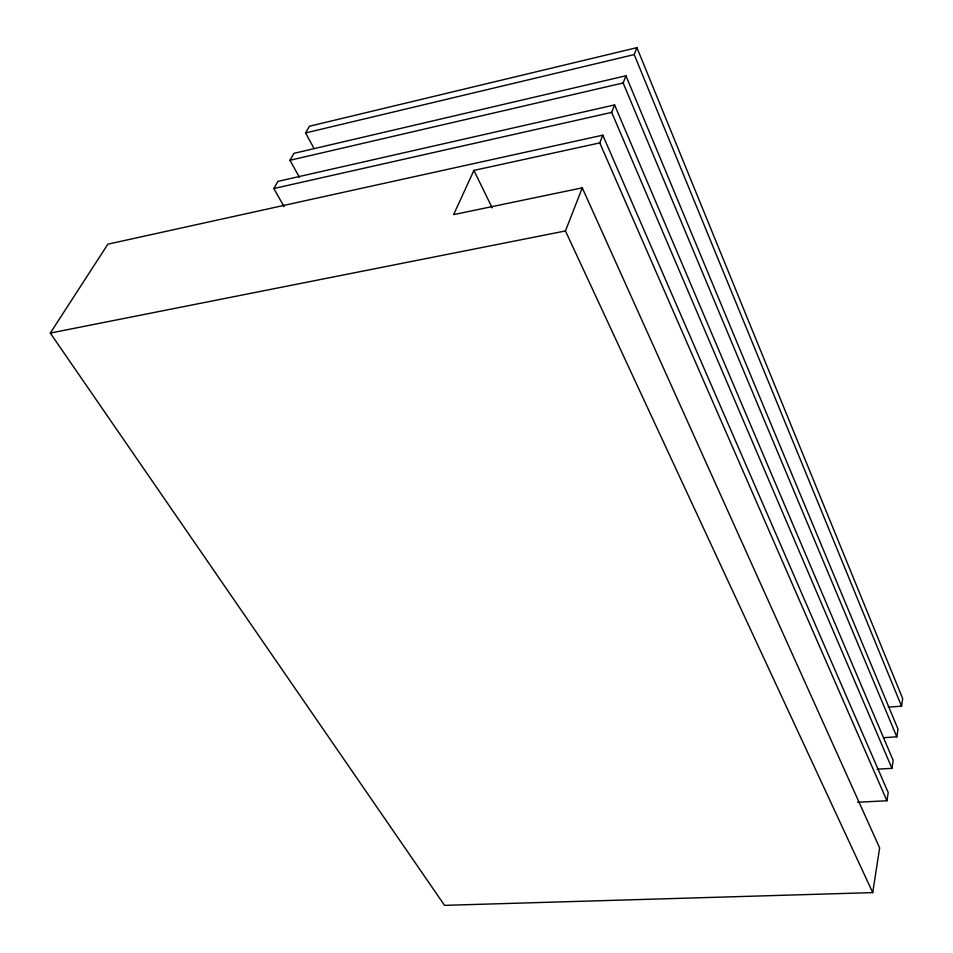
<?xml version="1.0" encoding="UTF-8"?>
<svg xmlns="http://www.w3.org/2000/svg" width="953" height="953" viewBox="0 0 953 953"><rect width="100%" height="100%" fill="white"/><g stroke="black" fill="none" stroke-linecap="round" stroke-linejoin="round"><path stroke-width="1.43" d="M872.734 892.604L879.643 847.92L582.271 187.836L453.628 214.616L473.891 170.408L599.782 142.902L602.796 135.171L107.88 244.171L50.295 333.074L444.551 905.35L872.734 892.604L565.463 230.948L582.271 187.836M857.569 802.247L886.933 800.758L888.196 792.562L602.796 135.171M877.117 769.214L891.937 768.344L893.164 760.387L614.59 104.925L277.907 181.38L273.821 188.539L284.089 206.646M883.491 737.705L896.809 736.836L898 729.093L625.954 75.775L293.917 153.35L289.962 160.271L299.361 177.187M888.244 707.15L901.55 706.185L902.705 698.644L636.914 47.65L309.403 126.249L305.579 132.943L314.109 148.62M891.937 768.344L611.683 112.383L614.59 104.925M896.809 736.836L623.155 82.959L625.954 75.775M901.55 706.185L634.21 54.583L636.914 47.65M305.579 132.943L634.21 54.583M289.962 160.271L623.155 82.959M273.821 188.539L611.683 112.383M50.295 333.074L565.463 230.948M473.891 170.408L492.177 207.873M599.782 142.902L886.933 800.758"/></g></svg>
